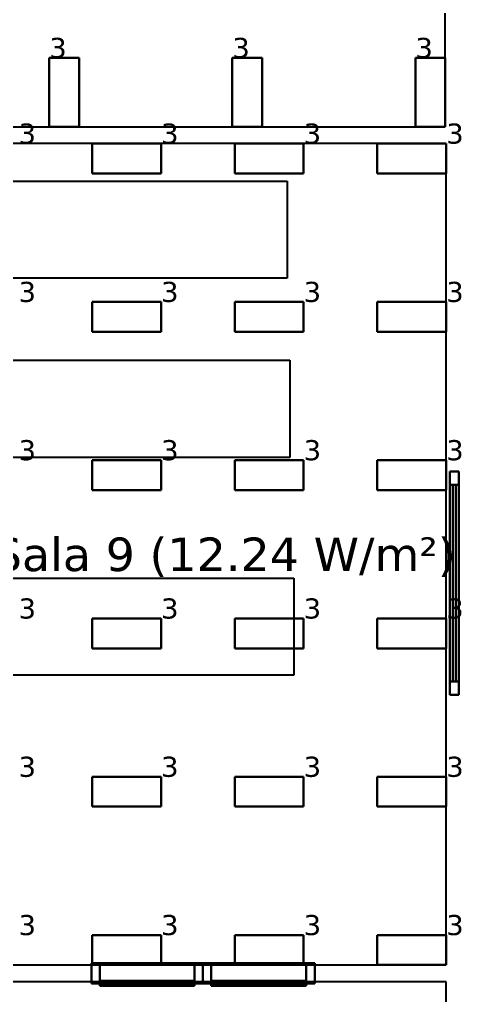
# Model space of a CAD drawing. Header units: inches. Extents: x 28 to 141, y 59 to 110.
# Drawn here: x 104.99 to 108.94, y 76.97 to 85.71 of the extents above; entities that cross this region are included whole.
import ezdxf

# ---------------------------------------------------------------- set-up
doc = ezdxf.new("R2010")
doc.units = ezdxf.units.IN
doc.header["$MEASUREMENT"] = 0
for name, color, linetype, true_color in [('DLX_BLD1_APERT', 7, 'Continuous', 0x969696), ('DLX_BLD1_CALC', 3, 'Continuous', 0x00ff00), ('DLX_BLD1_DESC', 7, 'Continuous', 0x969696), ('DLX_BLD1_LUM', 7, 'Continuous', 0xffd400), ('DLX_BLD1_LUMKEY_IDX', 7, 'Continuous', 0x969696)]:
    doc.layers.add(name, color=color, linetype=linetype, true_color=true_color)
doc.styles.add('TableTextStyle', font='')
doc.styles.get('TableTextStyle').set_extended_font_data('VERDANA.TTF')

msp = doc.modelspace()

# ---------------------------------------------------------------- linework, layer by layer
at = {"layer": 'DLX_BLD1_APERT'}
for points in [[(108.9204, 81.6653, 0), (108.8404, 81.6652, 0)], [(108.9204, 81.6653, 0), (108.8404, 81.6652, 0)], [(108.8404, 81.6652, 0), (108.9204, 81.6653, 0)], [(108.8404, 81.6652, 0), (108.9204, 81.6653, 0)], [(108.8404, 81.6652, 0), (108.8408, 79.6652, 0)], [(108.8404, 81.6652, 0), (108.8404, 81.6652, 0)], [(108.8408, 79.6652, 0), (108.8404, 81.6652, 0)], [(108.8408, 79.6652, 0), (108.8404, 81.6652, 0)], [(108.8404, 81.6652, 0), (108.8404, 81.6652, 0)], [(108.8404, 81.6652, 0), (108.8408, 79.6652, 0)], [(108.9208, 79.6653, 0), (108.9204, 81.6653, 0)], [(108.9204, 81.6653, 0), (108.9204, 81.6653, 0)], [(108.9204, 81.6653, 0), (108.9208, 79.6653, 0)], [(108.9208, 79.6653, 0), (108.9204, 81.6653, 0)], [(108.9204, 81.6653, 0), (108.9204, 81.6653, 0)], [(108.9204, 81.6653, 0), (108.9208, 79.6653, 0)], [(108.8407, 79.7852, 0), (108.8404, 81.5452, 0)], [(108.8404, 81.5452, 0), (108.8404, 81.5452, 0)], [(108.8404, 81.5452, 0), (108.8407, 79.7852, 0)], [(108.8407, 79.7852, 0), (108.8404, 81.5452, 0)], [(108.8404, 81.5452, 0), (108.8679, 81.5452, 0)], [(108.8679, 81.5452, 0), (108.8404, 81.5452, 0)], [(108.8404, 81.5452, 0), (108.8404, 81.5452, 0)], [(108.8404, 81.5452, 0), (108.8679, 81.5452, 0)], [(108.8679, 81.5452, 0), (108.8404, 81.5452, 0)], [(108.8404, 81.5452, 0), (108.8407, 79.7852, 0)], [(108.8679, 81.5452, 0), (108.8682, 79.7852, 0)], [(108.8682, 79.7852, 0), (108.8679, 81.5452, 0)], [(108.8679, 81.5452, 0), (108.8929, 81.5452, 0)], [(108.8679, 81.5452, 0), (108.8679, 81.5452, 0)], [(108.8679, 81.5452, 0), (108.8679, 81.5452, 0)], [(108.8679, 81.5452, 0), (108.8929, 81.5452, 0)], [(108.8929, 81.5452, 0), (108.8679, 81.5452, 0)], [(108.8682, 79.7852, 0), (108.8679, 81.5452, 0)], [(108.8679, 81.5452, 0), (108.8682, 79.7852, 0)], [(108.8929, 81.5452, 0), (108.8679, 81.5452, 0)], [(108.8929, 81.5452, 0), (108.8679, 81.5452, 0)], [(108.8679, 81.5452, 0), (108.8682, 79.7852, 0)], [(108.8682, 79.7852, 0), (108.8679, 81.5452, 0)], [(108.8679, 81.5452, 0), (108.8679, 81.5452, 0)], [(108.8679, 81.5452, 0), (108.8682, 79.7852, 0)], [(108.8682, 79.7852, 0), (108.8679, 81.5452, 0)], [(108.8679, 81.5452, 0), (108.8929, 81.5452, 0)], [(108.8929, 81.5452, 0), (108.8679, 81.5452, 0)], [(108.8679, 81.5452, 0), (108.8679, 81.5452, 0)], [(108.8679, 81.5452, 0), (108.8929, 81.5452, 0)], [(108.8932, 79.7852, 0), (108.8929, 81.5452, 0)], [(108.8929, 81.5452, 0), (108.9204, 81.5452, 0)], [(108.8929, 81.5452, 0), (108.8929, 81.5452, 0)], [(108.8929, 81.5452, 0), (108.9204, 81.5452, 0)], [(108.9204, 81.5452, 0), (108.8929, 81.5452, 0)], [(108.8929, 81.5452, 0), (108.8932, 79.7852, 0)], [(108.9204, 81.5452, 0), (108.8929, 81.5452, 0)], [(108.8929, 81.5452, 0), (108.8932, 79.7852, 0)], [(108.8929, 81.5452, 0), (108.8929, 81.5452, 0)], [(108.8932, 79.7852, 0), (108.8929, 81.5452, 0)], [(108.8932, 79.7852, 0), (108.8929, 81.5452, 0)], [(108.8929, 81.5452, 0), (108.8929, 81.5452, 0)], [(108.8929, 81.5452, 0), (108.8932, 79.7852, 0)], [(108.8932, 79.7852, 0), (108.8929, 81.5452, 0)], [(108.8929, 81.5452, 0), (108.8932, 79.7852, 0)], [(108.8929, 81.5452, 0), (108.8929, 81.5452, 0)], [(108.9207, 79.7853, 0), (108.9204, 81.5452, 0)], [(108.9204, 81.5452, 0), (108.9204, 81.5452, 0)], [(108.9204, 81.5452, 0), (108.9207, 79.7853, 0)], [(108.9204, 81.5452, 0), (108.9207, 79.7853, 0)], [(108.9204, 81.5452, 0), (108.9204, 81.5452, 0)], [(108.9207, 79.7853, 0), (108.9204, 81.5452, 0)], [(108.8407, 79.7852, 0), (108.8407, 79.7852, 0)], [(108.8682, 79.7852, 0), (108.8407, 79.7852, 0)], [(108.8407, 79.7852, 0), (108.8682, 79.7852, 0)], [(108.8682, 79.7852, 0), (108.8407, 79.7852, 0)], [(108.8407, 79.7852, 0), (108.8407, 79.7852, 0)], [(108.8407, 79.7852, 0), (108.8682, 79.7852, 0)], [(108.8932, 79.7852, 0), (108.8682, 79.7852, 0)], [(108.8682, 79.7852, 0), (108.8932, 79.7852, 0)], [(108.8682, 79.7852, 0), (108.8682, 79.7852, 0)], [(108.8682, 79.7852, 0), (108.8682, 79.7852, 0)], [(108.8682, 79.7852, 0), (108.8932, 79.7852, 0)], [(108.8932, 79.7852, 0), (108.8682, 79.7852, 0)], [(108.8682, 79.7852, 0), (108.8932, 79.7852, 0)], [(108.8682, 79.7852, 0), (108.8682, 79.7852, 0)], [(108.8932, 79.7852, 0), (108.8682, 79.7852, 0)], [(108.8932, 79.7852, 0), (108.8682, 79.7852, 0)], [(108.8682, 79.7852, 0), (108.8682, 79.7852, 0)], [(108.8682, 79.7852, 0), (108.8932, 79.7852, 0)], [(108.9207, 79.7853, 0), (108.8932, 79.7852, 0)], [(108.8932, 79.7852, 0), (108.9207, 79.7853, 0)], [(108.9207, 79.7853, 0), (108.8932, 79.7852, 0)], [(108.8932, 79.7852, 0), (108.9207, 79.7853, 0)], [(108.8932, 79.7852, 0), (108.8932, 79.7852, 0)], [(108.8932, 79.7852, 0), (108.8932, 79.7852, 0)], [(108.8932, 79.7852, 0), (108.8932, 79.7852, 0)], [(108.8932, 79.7852, 0), (108.8932, 79.7852, 0)], [(108.9207, 79.7853, 0), (108.9207, 79.7853, 0)], [(108.9207, 79.7853, 0), (108.9207, 79.7853, 0)], [(108.8408, 79.6652, 0), (108.9208, 79.6653, 0)], [(108.9208, 79.6653, 0), (108.8408, 79.6652, 0)], [(108.9208, 79.6653, 0), (108.8408, 79.6652, 0)], [(108.8408, 79.6652, 0), (108.9208, 79.6653, 0)], [(108.8408, 79.6652, 0), (108.8408, 79.6652, 0)], [(108.8408, 79.6652, 0), (108.8408, 79.6652, 0)], [(108.9208, 79.6653, 0), (108.9208, 79.6653, 0)], [(108.9208, 79.6653, 0), (108.9208, 79.6653, 0)], [(106.6298, 77.2633, 0), (105.6304, 77.2633, 0)], [(105.6304, 77.2633, 0), (105.6304, 77.0833, 0)], [(105.6304, 77.0833, 0), (105.6304, 77.2633, 0)], [(105.6304, 77.2633, 0), (105.6304, 77.2633, 0)], [(105.6304, 77.2633, 0), (105.6304, 77.0833, 0)], [(105.6304, 77.0833, 0), (105.6304, 77.2633, 0)], [(105.6304, 77.2633, 0), (105.7054, 77.2633, 0)], [(105.7054, 77.2633, 0), (105.6304, 77.2633, 0)], [(105.6304, 77.2633, 0), (105.6304, 77.2633, 0)], [(105.6304, 77.2633, 0), (106.6298, 77.2633, 0)], [(105.7054, 77.2633, 0), (105.7054, 77.1058, 0)], [(105.7054, 77.2633, 0), (105.7054, 77.2633, 0)], [(106.5548, 77.2633, 0), (105.7054, 77.2633, 0)], [(105.7054, 77.1058, 0), (105.7054, 77.2633, 0)], [(105.7054, 77.2633, 0), (106.5548, 77.2633, 0)], [(105.7054, 77.1058, 0), (105.7054, 77.2633, 0)], [(105.7054, 77.2633, 0), (105.7054, 77.2633, 0)], [(105.7054, 77.2633, 0), (105.7054, 77.1058, 0)], [(106.5548, 77.1058, 0), (106.5548, 77.2633, 0)], [(106.5548, 77.2633, 0), (106.6298, 77.2633, 0)], [(106.6298, 77.2633, 0), (106.5548, 77.2633, 0)], [(106.5548, 77.2633, 0), (106.5548, 77.2633, 0)], [(106.5548, 77.2633, 0), (106.5548, 77.1058, 0)], [(106.5548, 77.1058, 0), (106.5548, 77.2633, 0)], [(106.5548, 77.2633, 0), (106.5548, 77.2633, 0)], [(106.5548, 77.2633, 0), (106.5548, 77.1058, 0)], [(106.6298, 77.0833, 0), (106.6298, 77.2633, 0)], [(106.6298, 77.0833, 0), (106.6298, 77.2633, 0)], [(106.6298, 77.2633, 0), (106.6298, 77.2633, 0)], [(106.6298, 77.2633, 0), (106.6298, 77.0833, 0)], [(106.6298, 77.2633, 0), (106.6298, 77.0833, 0)], [(106.6298, 77.2633, 0), (106.6298, 77.2633, 0)], [(107.6304, 77.2633, 0), (106.6298, 77.2633, 0)], [(106.6298, 77.2633, 0), (106.6298, 77.0833, 0)], [(106.6298, 77.0833, 0), (106.6298, 77.2633, 0)], [(106.6298, 77.2633, 0), (106.6298, 77.2633, 0)], [(106.6298, 77.2633, 0), (106.6298, 77.0833, 0)], [(106.6298, 77.0833, 0), (106.6298, 77.2633, 0)], [(106.6298, 77.2633, 0), (106.7048, 77.2633, 0)], [(106.7048, 77.2633, 0), (106.6298, 77.2633, 0)], [(106.6298, 77.2633, 0), (106.6298, 77.2633, 0)], [(106.6298, 77.2633, 0), (107.6304, 77.2633, 0)], [(106.7048, 77.2633, 0), (106.7048, 77.1058, 0)], [(106.7048, 77.2633, 0), (106.7048, 77.2633, 0)], [(107.5554, 77.2633, 0), (106.7048, 77.2633, 0)], [(106.7048, 77.1058, 0), (106.7048, 77.2633, 0)], [(106.7048, 77.2633, 0), (107.5554, 77.2633, 0)], [(106.7048, 77.1058, 0), (106.7048, 77.2633, 0)], [(106.7048, 77.2633, 0), (106.7048, 77.2633, 0)], [(106.7048, 77.2633, 0), (106.7048, 77.1058, 0)], [(107.5554, 77.1058, 0), (107.5554, 77.2633, 0)], [(107.5554, 77.2633, 0), (107.6304, 77.2633, 0)], [(107.6304, 77.2633, 0), (107.5554, 77.2633, 0)], [(107.5554, 77.2633, 0), (107.5554, 77.2633, 0)], [(107.5554, 77.2633, 0), (107.5554, 77.1058, 0)], [(107.5554, 77.1058, 0), (107.5554, 77.2633, 0)], [(107.5554, 77.2633, 0), (107.5554, 77.2633, 0)], [(107.5554, 77.2633, 0), (107.5554, 77.1058, 0)], [(107.6304, 77.0833, 0), (107.6304, 77.2633, 0)], [(107.6304, 77.0833, 0), (107.6304, 77.2633, 0)], [(107.6304, 77.2633, 0), (107.6304, 77.2633, 0)], [(107.6304, 77.2633, 0), (107.6304, 77.0833, 0)], [(107.6304, 77.2633, 0), (107.6304, 77.0833, 0)], [(107.6304, 77.2633, 0), (107.6304, 77.2633, 0)], [(105.6304, 77.0833, 0), (106.6298, 77.0833, 0)], [(105.6304, 77.0833, 0), (105.6304, 77.0833, 0)], [(105.7054, 77.0833, 0), (105.6304, 77.0833, 0)], [(106.6298, 77.0833, 0), (105.6304, 77.0833, 0)], [(105.6304, 77.0833, 0), (105.6304, 77.0833, 0)], [(105.6304, 77.0833, 0), (105.7054, 77.0833, 0)], [(105.7054, 77.1058, 0), (105.7054, 77.0833, 0)], [(106.5548, 77.1058, 0), (105.7054, 77.1058, 0)], [(105.7054, 77.1058, 0), (105.7054, 77.1058, 0)], [(105.7054, 77.1058, 0), (106.5548, 77.1058, 0)], [(105.7054, 77.0833, 0), (105.7054, 77.1058, 0)], [(105.7054, 77.1058, 0), (105.7054, 77.1058, 0)], [(105.7054, 77.1058, 0), (105.7054, 77.0833, 0)], [(105.7054, 77.0833, 0), (105.7054, 77.1058, 0)], [(105.7054, 77.1058, 0), (106.5548, 77.1058, 0)], [(106.5548, 77.1058, 0), (105.7054, 77.1058, 0)], [(105.7054, 77.1058, 0), (105.7054, 77.1058, 0)], [(105.7054, 77.0833, 0), (105.7054, 77.1058, 0)], [(105.7054, 77.1058, 0), (106.5548, 77.1058, 0)], [(105.7054, 77.0833, 0), (105.7054, 77.1058, 0)], [(105.7054, 77.1058, 0), (105.7054, 77.1058, 0)], [(105.7054, 77.1058, 0), (105.7054, 77.0833, 0)], [(106.5548, 77.1058, 0), (105.7054, 77.1058, 0)], [(105.7054, 77.1058, 0), (105.7054, 77.0833, 0)], [(105.7054, 77.0833, 0), (105.7054, 77.0833, 0)], [(105.7054, 77.0833, 0), (106.5548, 77.0833, 0)], [(106.5548, 77.0833, 0), (105.7054, 77.0833, 0)], [(105.7054, 77.0833, 0), (105.7054, 77.0833, 0)], [(105.7054, 77.0608, 0), (105.7054, 77.0833, 0)], [(105.7054, 77.0833, 0), (105.7054, 77.0833, 0)], [(105.7054, 77.0833, 0), (105.7054, 77.0608, 0)], [(105.7054, 77.0608, 0), (105.7054, 77.0833, 0)], [(106.5548, 77.0833, 0), (105.7054, 77.0833, 0)], [(105.7054, 77.0833, 0), (105.7054, 77.0608, 0)], [(105.7054, 77.0833, 0), (105.7054, 77.0833, 0)], [(105.7054, 77.0833, 0), (106.5548, 77.0833, 0)], [(106.5548, 77.0608, 0), (105.7054, 77.0608, 0)], [(105.7054, 77.0608, 0), (106.5548, 77.0608, 0)], [(106.5548, 77.0608, 0), (105.7054, 77.0608, 0)], [(105.7054, 77.0608, 0), (105.7054, 77.0608, 0)], [(105.7054, 77.0608, 0), (105.7054, 77.0608, 0)], [(105.7054, 77.0608, 0), (106.5548, 77.0608, 0)], [(106.5548, 77.0833, 0), (106.5548, 77.1058, 0)], [(106.5548, 77.1058, 0), (106.5548, 77.1058, 0)], [(106.5548, 77.1058, 0), (106.5548, 77.0833, 0)], [(106.5548, 77.1058, 0), (106.5548, 77.1058, 0)], [(106.5548, 77.1058, 0), (106.5548, 77.0833, 0)], [(106.5548, 77.0833, 0), (106.5548, 77.1058, 0)], [(106.5548, 77.1058, 0), (106.5548, 77.1058, 0)], [(106.5548, 77.1058, 0), (106.5548, 77.0833, 0)], [(106.5548, 77.0833, 0), (106.5548, 77.1058, 0)], [(106.5548, 77.0833, 0), (106.5548, 77.1058, 0)], [(106.5548, 77.1058, 0), (106.5548, 77.1058, 0)], [(106.5548, 77.1058, 0), (106.5548, 77.0833, 0)], [(106.6298, 77.0833, 0), (106.5548, 77.0833, 0)], [(106.5548, 77.0833, 0), (106.5548, 77.0833, 0)], [(106.5548, 77.0833, 0), (106.6298, 77.0833, 0)], [(106.5548, 77.0833, 0), (106.5548, 77.0833, 0)], [(106.5548, 77.0833, 0), (106.5548, 77.0608, 0)], [(106.5548, 77.0833, 0), (106.5548, 77.0833, 0)], [(106.5548, 77.0833, 0), (106.5548, 77.0608, 0)], [(106.5548, 77.0608, 0), (106.5548, 77.0833, 0)], [(106.5548, 77.0608, 0), (106.5548, 77.0833, 0)], [(106.5548, 77.0833, 0), (106.5548, 77.0833, 0)], [(106.5548, 77.0608, 0), (106.5548, 77.0608, 0)], [(106.5548, 77.0608, 0), (106.5548, 77.0608, 0)], [(106.6298, 77.0833, 0), (106.6298, 77.0833, 0)], [(106.6298, 77.0833, 0), (106.6298, 77.0833, 0)], [(106.6298, 77.0833, 0), (107.6304, 77.0833, 0)], [(106.6298, 77.0833, 0), (106.6298, 77.0833, 0)], [(106.7048, 77.0833, 0), (106.6298, 77.0833, 0)], [(107.6304, 77.0833, 0), (106.6298, 77.0833, 0)], [(106.6298, 77.0833, 0), (106.6298, 77.0833, 0)], [(106.6298, 77.0833, 0), (106.7048, 77.0833, 0)], [(106.7048, 77.1058, 0), (106.7048, 77.0833, 0)], [(107.5554, 77.1058, 0), (106.7048, 77.1058, 0)], [(106.7048, 77.1058, 0), (106.7048, 77.1058, 0)], [(106.7048, 77.1058, 0), (107.5554, 77.1058, 0)], [(106.7048, 77.0833, 0), (106.7048, 77.1058, 0)], [(106.7048, 77.1058, 0), (106.7048, 77.1058, 0)], [(106.7048, 77.1058, 0), (106.7048, 77.0833, 0)], [(106.7048, 77.0833, 0), (106.7048, 77.1058, 0)], [(106.7048, 77.0833, 0), (106.7048, 77.1058, 0)], [(106.7048, 77.1058, 0), (107.5554, 77.1058, 0)], [(106.7048, 77.1058, 0), (107.5554, 77.1058, 0)], [(107.5554, 77.1058, 0), (106.7048, 77.1058, 0)], [(106.7048, 77.1058, 0), (106.7048, 77.1058, 0)], [(106.7048, 77.0833, 0), (106.7048, 77.1058, 0)], [(106.7048, 77.1058, 0), (106.7048, 77.1058, 0)], [(106.7048, 77.1058, 0), (106.7048, 77.0833, 0)], [(107.5554, 77.1058, 0), (106.7048, 77.1058, 0)], [(106.7048, 77.1058, 0), (106.7048, 77.0833, 0)], [(106.7048, 77.0833, 0), (106.7048, 77.0833, 0)], [(106.7048, 77.0833, 0), (107.5554, 77.0833, 0)], [(107.5554, 77.0833, 0), (106.7048, 77.0833, 0)], [(106.7048, 77.0833, 0), (106.7048, 77.0833, 0)], [(107.5554, 77.0833, 0), (106.7048, 77.0833, 0)], [(106.7048, 77.0833, 0), (106.7048, 77.0608, 0)], [(106.7048, 77.0833, 0), (106.7048, 77.0833, 0)], [(106.7048, 77.0833, 0), (106.7048, 77.0608, 0)], [(106.7048, 77.0608, 0), (106.7048, 77.0833, 0)], [(106.7048, 77.0608, 0), (106.7048, 77.0833, 0)], [(106.7048, 77.0833, 0), (106.7048, 77.0833, 0)], [(106.7048, 77.0833, 0), (107.5554, 77.0833, 0)], [(106.7048, 77.0608, 0), (107.5554, 77.0608, 0)], [(106.7048, 77.0608, 0), (106.7048, 77.0608, 0)], [(106.7048, 77.0608, 0), (107.5554, 77.0608, 0)], [(107.5554, 77.0608, 0), (106.7048, 77.0608, 0)], [(106.7048, 77.0608, 0), (106.7048, 77.0608, 0)], [(107.5554, 77.0608, 0), (106.7048, 77.0608, 0)], [(107.5554, 77.0833, 0), (107.5554, 77.1058, 0)], [(107.5554, 77.1058, 0), (107.5554, 77.1058, 0)], [(107.5554, 77.1058, 0), (107.5554, 77.0833, 0)], [(107.5554, 77.1058, 0), (107.5554, 77.1058, 0)], [(107.5554, 77.1058, 0), (107.5554, 77.0833, 0)], [(107.5554, 77.0833, 0), (107.5554, 77.1058, 0)], [(107.5554, 77.1058, 0), (107.5554, 77.0833, 0)], [(107.5554, 77.1058, 0), (107.5554, 77.1058, 0)], [(107.5554, 77.0833, 0), (107.5554, 77.1058, 0)], [(107.5554, 77.0833, 0), (107.5554, 77.1058, 0)], [(107.5554, 77.1058, 0), (107.5554, 77.1058, 0)], [(107.5554, 77.1058, 0), (107.5554, 77.0833, 0)], [(107.6304, 77.0833, 0), (107.5554, 77.0833, 0)], [(107.5554, 77.0833, 0), (107.5554, 77.0833, 0)], [(107.5554, 77.0833, 0), (107.6304, 77.0833, 0)], [(107.5554, 77.0833, 0), (107.5554, 77.0833, 0)], [(107.5554, 77.0608, 0), (107.5554, 77.0833, 0)], [(107.5554, 77.0833, 0), (107.5554, 77.0833, 0)], [(107.5554, 77.0833, 0), (107.5554, 77.0608, 0)], [(107.5554, 77.0608, 0), (107.5554, 77.0833, 0)], [(107.5554, 77.0833, 0), (107.5554, 77.0608, 0)], [(107.5554, 77.0833, 0), (107.5554, 77.0833, 0)], [(107.5554, 77.0608, 0), (107.5554, 77.0608, 0)], [(107.5554, 77.0608, 0), (107.5554, 77.0608, 0)], [(107.6304, 77.0833, 0), (107.6304, 77.0833, 0)], [(107.6304, 77.0833, 0), (107.6304, 77.0833, 0)]]:
    msp.add_polyline3d(points, dxfattribs=at)
at = {"layer": 'DLX_BLD1_CALC'}
for points in [[(108.7988, 84.7489, 0), (108.7988, 86.4899, 0)], [(100.3348, 84.7489, 0), (108.7988, 84.7489, 0)], [(108.8076, 84.5989, 0), (101.8076, 84.5989, 0)], [(108.8076, 77.2483, 0), (108.8076, 84.5989, 0)], [(103.4543, 84.2637, 0), (107.3828, 84.2637, 0)], [(107.3828, 84.2637, 0), (107.3828, 83.3941, 0)], [(107.3828, 83.3941, 0), (103.4543, 83.3941, 0)], [(103.4792, 82.6611, 0), (107.4076, 82.6611, 0)], [(107.4076, 82.6611, 0), (107.4076, 81.7914, 0)], [(107.4076, 81.7914, 0), (103.4792, 81.7914, 0)], [(103.5164, 80.7106, 0), (107.4449, 80.7106, 0)], [(107.4449, 80.7106, 0), (107.4449, 79.8409, 0)], [(107.4449, 79.8409, 0), (103.5164, 79.8409, 0)], [(101.8076, 77.2483, 0), (105.6304, 77.2483, 0)], [(105.7054, 77.2633, 0), (105.6304, 77.2633, 0)], [(105.6304, 77.2633, 0), (105.6304, 77.2483, 0)], [(105.6304, 77.2483, 0), (105.6304, 77.2633, 0)], [(105.6304, 77.2633, 0), (105.7054, 77.2633, 0)], [(105.6304, 77.2483, 0), (105.7054, 77.2483, 0)], [(105.7054, 77.2483, 0), (105.7054, 77.2633, 0)], [(105.7054, 77.2633, 0), (105.7054, 77.2483, 0)], [(105.7054, 77.2483, 0), (106.5548, 77.2483, 0)], [(106.5548, 77.2633, 0), (106.5548, 77.2483, 0)], [(106.6298, 77.2633, 0), (106.5548, 77.2633, 0)], [(106.5548, 77.2483, 0), (106.5548, 77.2633, 0)], [(106.5548, 77.2633, 0), (106.6298, 77.2633, 0)], [(106.5548, 77.2483, 0), (106.6298, 77.2483, 0)], [(106.7048, 77.2633, 0), (106.6298, 77.2633, 0)], [(106.6298, 77.2633, 0), (106.6298, 77.2483, 0)], [(106.6298, 77.2483, 0), (106.6298, 77.2633, 0)], [(106.6298, 77.2633, 0), (106.7048, 77.2633, 0)], [(106.6298, 77.2483, 0), (106.7048, 77.2483, 0)], [(106.7048, 77.2483, 0), (106.7048, 77.2633, 0)], [(106.7048, 77.2633, 0), (106.7048, 77.2483, 0)], [(106.7048, 77.2483, 0), (107.5554, 77.2483, 0)], [(107.5554, 77.2633, 0), (107.5554, 77.2483, 0)], [(107.6304, 77.2633, 0), (107.5554, 77.2633, 0)], [(107.5554, 77.2483, 0), (107.5554, 77.2633, 0)], [(107.5554, 77.2633, 0), (107.6304, 77.2633, 0)], [(107.5554, 77.2483, 0), (107.6304, 77.2483, 0)], [(107.6304, 77.2483, 0), (107.6304, 77.2633, 0)], [(107.6304, 77.2633, 0), (107.6304, 77.2483, 0)], [(107.6304, 77.2483, 0), (108.8076, 77.2483, 0)], [(105.6304, 77.0983, 0), (100.6462, 77.0983, 0)], [(106.6298, 77.0983, 0), (105.6304, 77.0983, 0)], [(105.6304, 77.0983, 0), (105.6304, 77.0833, 0)], [(105.6304, 77.0833, 0), (105.6304, 77.0983, 0)], [(105.6304, 77.0833, 0), (105.7054, 77.0833, 0)], [(105.7054, 77.0833, 0), (105.6304, 77.0833, 0)], [(105.7054, 77.0833, 0), (105.7054, 77.0608, 0)], [(105.7054, 77.0608, 0), (105.7054, 77.0833, 0)], [(105.7054, 77.0608, 0), (106.5548, 77.0608, 0)], [(106.5548, 77.0608, 0), (105.7054, 77.0608, 0)], [(106.5548, 77.0608, 0), (106.5548, 77.0833, 0)], [(106.5548, 77.0833, 0), (106.6298, 77.0833, 0)], [(106.6298, 77.0833, 0), (106.5548, 77.0833, 0)], [(106.5548, 77.0833, 0), (106.5548, 77.0608, 0)], [(106.6298, 77.0833, 0), (106.6298, 77.0983, 0)], [(107.6304, 77.0983, 0), (106.6298, 77.0983, 0)], [(106.6298, 77.0983, 0), (106.6298, 77.0833, 0)], [(106.6298, 77.0833, 0), (106.7048, 77.0833, 0)], [(106.7048, 77.0833, 0), (106.6298, 77.0833, 0)], [(106.7048, 77.0833, 0), (106.7048, 77.0608, 0)], [(106.7048, 77.0608, 0), (106.7048, 77.0833, 0)], [(106.7048, 77.0608, 0), (107.5554, 77.0608, 0)], [(107.5554, 77.0608, 0), (106.7048, 77.0608, 0)], [(107.5554, 77.0608, 0), (107.5554, 77.0833, 0)], [(107.5554, 77.0833, 0), (107.6304, 77.0833, 0)], [(107.6304, 77.0833, 0), (107.5554, 77.0833, 0)], [(107.5554, 77.0833, 0), (107.5554, 77.0608, 0)], [(107.6304, 77.0833, 0), (107.6304, 77.0983, 0)], [(108.8076, 77.0983, 0), (107.6304, 77.0983, 0)], [(107.6304, 77.0983, 0), (107.6304, 77.0833, 0)], [(108.8076, 74.5873, 0), (108.8076, 77.0983, 0)]]:
    msp.add_polyline3d(points, dxfattribs=at)
at = {"layer": 'DLX_BLD1_LUM'}
for points in [[(105.253, 84.7489, 0), (105.253, 85.3659, 0)], [(105.253, 85.3659, 0), (105.253, 85.3659, 0)], [(105.253, 85.3659, 0), (105.253, 84.7489, 0)], [(105.253, 85.3659, 0), (105.52, 85.3659, 0)], [(105.52, 85.3659, 0), (105.253, 85.3659, 0)], [(105.253, 85.3659, 0), (105.253, 85.3659, 0)], [(105.52, 85.3659, 0), (105.253, 85.3659, 0)], [(105.253, 85.3659, 0), (105.253, 84.7489, 0)], [(105.253, 84.7489, 0), (105.253, 85.3659, 0)], [(105.253, 85.3659, 0), (105.52, 85.3659, 0)], [(105.52, 85.3659, 0), (105.52, 85.3659, 0)], [(105.52, 85.3659, 0), (105.52, 84.7489, 0)], [(105.52, 84.7489, 0), (105.52, 85.3659, 0)], [(105.52, 85.3659, 0), (105.52, 85.3659, 0)], [(105.52, 84.7489, 0), (105.52, 85.3659, 0)], [(105.52, 85.3659, 0), (105.52, 84.7489, 0)], [(106.8924, 84.7489, 0), (106.8924, 85.3659, 0)], [(106.8924, 85.3659, 0), (106.8924, 85.3659, 0)], [(106.8924, 85.3659, 0), (106.8924, 84.7489, 0)], [(106.8924, 85.3659, 0), (107.1594, 85.3659, 0)], [(107.1594, 85.3659, 0), (106.8924, 85.3659, 0)], [(106.8924, 85.3659, 0), (106.8924, 85.3659, 0)], [(107.1594, 85.3659, 0), (106.8924, 85.3659, 0)], [(106.8924, 85.3659, 0), (106.8924, 84.7489, 0)], [(106.8924, 84.7489, 0), (106.8924, 85.3659, 0)], [(106.8924, 85.3659, 0), (107.1594, 85.3659, 0)], [(107.1594, 85.3659, 0), (107.1594, 85.3659, 0)], [(107.1594, 85.3659, 0), (107.1594, 84.7489, 0)], [(107.1594, 84.7489, 0), (107.1594, 85.3659, 0)], [(107.1594, 85.3659, 0), (107.1594, 85.3659, 0)], [(107.1594, 84.7489, 0), (107.1594, 85.3659, 0)], [(107.1594, 85.3659, 0), (107.1594, 84.7489, 0)], [(108.5318, 84.7489, 0), (108.5318, 85.3659, 0)], [(108.5318, 85.3659, 0), (108.5318, 85.3659, 0)], [(108.5318, 85.3659, 0), (108.5318, 84.7489, 0)], [(108.5318, 85.3659, 0), (108.7988, 85.3659, 0)], [(108.7988, 85.3659, 0), (108.5318, 85.3659, 0)], [(108.5318, 85.3659, 0), (108.5318, 85.3659, 0)], [(108.7988, 85.3659, 0), (108.5318, 85.3659, 0)], [(108.5318, 85.3659, 0), (108.5318, 84.7489, 0)], [(108.5318, 84.7489, 0), (108.5318, 85.3659, 0)], [(108.5318, 85.3659, 0), (108.7988, 85.3659, 0)], [(108.7988, 85.3659, 0), (108.7988, 85.3659, 0)], [(108.7988, 85.3659, 0), (108.7988, 84.7489, 0)], [(108.7988, 84.7489, 0), (108.7988, 85.3659, 0)], [(108.7988, 85.3659, 0), (108.7988, 85.3659, 0)], [(108.7988, 84.7489, 0), (108.7988, 85.3659, 0)], [(108.7988, 85.3659, 0), (108.7988, 84.7489, 0)], [(105.52, 84.7489, 0), (105.253, 84.7489, 0)], [(105.253, 84.7489, 0), (105.253, 84.7489, 0)], [(105.253, 84.7489, 0), (105.52, 84.7489, 0)], [(105.253, 84.7489, 0), (105.253, 84.7489, 0)], [(105.253, 84.7489, 0), (105.52, 84.7489, 0)], [(105.52, 84.7489, 0), (105.253, 84.7489, 0)], [(105.52, 84.7489, 0), (105.52, 84.7489, 0)], [(105.52, 84.7489, 0), (105.52, 84.7489, 0)], [(107.1594, 84.7489, 0), (106.8924, 84.7489, 0)], [(106.8924, 84.7489, 0), (106.8924, 84.7489, 0)], [(106.8924, 84.7489, 0), (107.1594, 84.7489, 0)], [(106.8924, 84.7489, 0), (106.8924, 84.7489, 0)], [(106.8924, 84.7489, 0), (107.1594, 84.7489, 0)], [(107.1594, 84.7489, 0), (106.8924, 84.7489, 0)], [(107.1594, 84.7489, 0), (107.1594, 84.7489, 0)], [(107.1594, 84.7489, 0), (107.1594, 84.7489, 0)], [(108.7988, 84.7489, 0), (108.5318, 84.7489, 0)], [(108.5318, 84.7489, 0), (108.5318, 84.7489, 0)], [(108.5318, 84.7489, 0), (108.7988, 84.7489, 0)], [(108.5318, 84.7489, 0), (108.5318, 84.7489, 0)], [(108.5318, 84.7489, 0), (108.7988, 84.7489, 0)], [(108.7988, 84.7489, 0), (108.5318, 84.7489, 0)], [(108.7988, 84.7489, 0), (108.7988, 84.7489, 0)], [(108.7988, 84.7489, 0), (108.7988, 84.7489, 0)], [(105.6374, 84.3319, 0), (105.6374, 84.5989, 0)], [(105.6374, 84.5989, 0), (105.6374, 84.5989, 0)], [(105.6374, 84.5989, 0), (105.6374, 84.3319, 0)], [(105.6374, 84.5989, 0), (106.2544, 84.5989, 0)], [(106.2544, 84.5989, 0), (105.6374, 84.5989, 0)], [(105.6374, 84.5989, 0), (105.6374, 84.5989, 0)], [(106.2544, 84.5989, 0), (105.6374, 84.5989, 0)], [(105.6374, 84.5989, 0), (105.6374, 84.3319, 0)], [(105.6374, 84.3319, 0), (105.6374, 84.5989, 0)], [(105.6374, 84.5989, 0), (106.2544, 84.5989, 0)], [(106.2544, 84.5989, 0), (106.2544, 84.5989, 0)], [(106.2544, 84.5989, 0), (106.2544, 84.3319, 0)], [(106.2544, 84.3319, 0), (106.2544, 84.5989, 0)], [(106.2544, 84.5989, 0), (106.2544, 84.5989, 0)], [(106.2544, 84.3319, 0), (106.2544, 84.5989, 0)], [(106.2544, 84.5989, 0), (106.2544, 84.3319, 0)], [(106.914, 84.3319, 0), (106.914, 84.5989, 0)], [(106.914, 84.5989, 0), (106.914, 84.5989, 0)], [(106.914, 84.5989, 0), (106.914, 84.3319, 0)], [(106.914, 84.5989, 0), (107.531, 84.5989, 0)], [(107.531, 84.5989, 0), (106.914, 84.5989, 0)], [(106.914, 84.5989, 0), (106.914, 84.5989, 0)], [(107.531, 84.5989, 0), (106.914, 84.5989, 0)], [(106.914, 84.5989, 0), (106.914, 84.3319, 0)], [(106.914, 84.3319, 0), (106.914, 84.5989, 0)], [(106.914, 84.5989, 0), (107.531, 84.5989, 0)], [(107.531, 84.5989, 0), (107.531, 84.5989, 0)], [(107.531, 84.5989, 0), (107.531, 84.3319, 0)], [(107.531, 84.3319, 0), (107.531, 84.5989, 0)], [(107.531, 84.5989, 0), (107.531, 84.5989, 0)], [(107.531, 84.3319, 0), (107.531, 84.5989, 0)], [(107.531, 84.5989, 0), (107.531, 84.3319, 0)], [(108.1906, 84.3319, 0), (108.1906, 84.5989, 0)], [(108.1906, 84.5989, 0), (108.1906, 84.5989, 0)], [(108.1906, 84.5989, 0), (108.1906, 84.3319, 0)], [(108.1906, 84.5989, 0), (108.8076, 84.5989, 0)], [(108.8076, 84.5989, 0), (108.1906, 84.5989, 0)], [(108.1906, 84.5989, 0), (108.1906, 84.5989, 0)], [(108.8076, 84.5989, 0), (108.1906, 84.5989, 0)], [(108.1906, 84.5989, 0), (108.1906, 84.3319, 0)], [(108.1906, 84.3319, 0), (108.1906, 84.5989, 0)], [(108.1906, 84.5989, 0), (108.8076, 84.5989, 0)], [(108.8076, 84.5989, 0), (108.8076, 84.5989, 0)], [(108.8076, 84.5989, 0), (108.8076, 84.3319, 0)], [(108.8076, 84.3319, 0), (108.8076, 84.5989, 0)], [(108.8076, 84.5989, 0), (108.8076, 84.5989, 0)], [(108.8076, 84.3319, 0), (108.8076, 84.5989, 0)], [(108.8076, 84.5989, 0), (108.8076, 84.3319, 0)], [(105.6374, 84.3319, 0), (105.6374, 84.3319, 0)], [(106.2544, 84.3319, 0), (105.6374, 84.3319, 0)], [(105.6374, 84.3319, 0), (105.6374, 84.3319, 0)], [(105.6374, 84.3319, 0), (106.2544, 84.3319, 0)], [(105.6374, 84.3319, 0), (106.2544, 84.3319, 0)], [(106.2544, 84.3319, 0), (105.6374, 84.3319, 0)], [(106.2544, 84.3319, 0), (106.2544, 84.3319, 0)], [(106.2544, 84.3319, 0), (106.2544, 84.3319, 0)], [(106.914, 84.3319, 0), (106.914, 84.3319, 0)], [(107.531, 84.3319, 0), (106.914, 84.3319, 0)], [(106.914, 84.3319, 0), (106.914, 84.3319, 0)], [(106.914, 84.3319, 0), (107.531, 84.3319, 0)], [(106.914, 84.3319, 0), (107.531, 84.3319, 0)], [(107.531, 84.3319, 0), (106.914, 84.3319, 0)], [(107.531, 84.3319, 0), (107.531, 84.3319, 0)], [(107.531, 84.3319, 0), (107.531, 84.3319, 0)], [(108.1906, 84.3319, 0), (108.1906, 84.3319, 0)], [(108.8076, 84.3319, 0), (108.1906, 84.3319, 0)], [(108.1906, 84.3319, 0), (108.1906, 84.3319, 0)], [(108.1906, 84.3319, 0), (108.8076, 84.3319, 0)], [(108.1906, 84.3319, 0), (108.8076, 84.3319, 0)], [(108.8076, 84.3319, 0), (108.1906, 84.3319, 0)], [(108.8076, 84.3319, 0), (108.8076, 84.3319, 0)], [(108.8076, 84.3319, 0), (108.8076, 84.3319, 0)], [(105.6374, 82.9151, 0), (105.6374, 83.1821, 0)], [(105.6374, 83.1821, 0), (105.6374, 83.1821, 0)], [(105.6374, 83.1821, 0), (105.6374, 82.9151, 0)], [(105.6374, 83.1821, 0), (106.2544, 83.1821, 0)], [(106.2544, 83.1821, 0), (105.6374, 83.1821, 0)], [(105.6374, 83.1821, 0), (105.6374, 83.1821, 0)], [(106.2544, 83.1821, 0), (105.6374, 83.1821, 0)], [(105.6374, 83.1821, 0), (105.6374, 82.9151, 0)], [(105.6374, 82.9151, 0), (105.6374, 83.1821, 0)], [(105.6374, 83.1821, 0), (106.2544, 83.1821, 0)], [(106.2544, 83.1821, 0), (106.2544, 83.1821, 0)], [(106.2544, 83.1821, 0), (106.2544, 82.9151, 0)], [(106.2544, 82.9151, 0), (106.2544, 83.1821, 0)], [(106.2544, 83.1821, 0), (106.2544, 83.1821, 0)], [(106.2544, 82.9151, 0), (106.2544, 83.1821, 0)], [(106.2544, 83.1821, 0), (106.2544, 82.9151, 0)], [(106.914, 82.9151, 0), (106.914, 83.1821, 0)], [(106.914, 83.1821, 0), (106.914, 83.1821, 0)], [(106.914, 83.1821, 0), (106.914, 82.9151, 0)], [(106.914, 83.1821, 0), (107.531, 83.1821, 0)], [(107.531, 83.1821, 0), (106.914, 83.1821, 0)], [(106.914, 83.1821, 0), (106.914, 83.1821, 0)], [(107.531, 83.1821, 0), (106.914, 83.1821, 0)], [(106.914, 83.1821, 0), (106.914, 82.9151, 0)], [(106.914, 82.9151, 0), (106.914, 83.1821, 0)], [(106.914, 83.1821, 0), (107.531, 83.1821, 0)], [(107.531, 83.1821, 0), (107.531, 83.1821, 0)], [(107.531, 83.1821, 0), (107.531, 82.9151, 0)], [(107.531, 82.9151, 0), (107.531, 83.1821, 0)], [(107.531, 83.1821, 0), (107.531, 83.1821, 0)], [(107.531, 82.9151, 0), (107.531, 83.1821, 0)], [(107.531, 83.1821, 0), (107.531, 82.9151, 0)], [(108.1906, 82.9151, 0), (108.1906, 83.1821, 0)], [(108.1906, 83.1821, 0), (108.1906, 83.1821, 0)], [(108.1906, 83.1821, 0), (108.1906, 82.9151, 0)], [(108.1906, 83.1821, 0), (108.8076, 83.1821, 0)], [(108.8076, 83.1821, 0), (108.1906, 83.1821, 0)], [(108.1906, 83.1821, 0), (108.1906, 83.1821, 0)], [(108.8076, 83.1821, 0), (108.1906, 83.1821, 0)], [(108.1906, 83.1821, 0), (108.1906, 82.9151, 0)], [(108.1906, 82.9151, 0), (108.1906, 83.1821, 0)], [(108.1906, 83.1821, 0), (108.8076, 83.1821, 0)], [(108.8076, 83.1821, 0), (108.8076, 83.1821, 0)], [(108.8076, 83.1821, 0), (108.8076, 82.9151, 0)], [(108.8076, 82.9151, 0), (108.8076, 83.1821, 0)], [(108.8076, 83.1821, 0), (108.8076, 83.1821, 0)], [(108.8076, 82.9151, 0), (108.8076, 83.1821, 0)], [(108.8076, 83.1821, 0), (108.8076, 82.9151, 0)], [(105.6374, 82.9151, 0), (105.6374, 82.9151, 0)], [(106.2544, 82.9151, 0), (105.6374, 82.9151, 0)], [(105.6374, 82.9151, 0), (105.6374, 82.9151, 0)], [(105.6374, 82.9151, 0), (106.2544, 82.9151, 0)], [(105.6374, 82.9151, 0), (106.2544, 82.9151, 0)], [(106.2544, 82.9151, 0), (105.6374, 82.9151, 0)], [(106.2544, 82.9151, 0), (106.2544, 82.9151, 0)], [(106.2544, 82.9151, 0), (106.2544, 82.9151, 0)], [(106.914, 82.9151, 0), (106.914, 82.9151, 0)], [(107.531, 82.9151, 0), (106.914, 82.9151, 0)], [(106.914, 82.9151, 0), (106.914, 82.9151, 0)], [(106.914, 82.9151, 0), (107.531, 82.9151, 0)], [(106.914, 82.9151, 0), (107.531, 82.9151, 0)], [(107.531, 82.9151, 0), (106.914, 82.9151, 0)], [(107.531, 82.9151, 0), (107.531, 82.9151, 0)], [(107.531, 82.9151, 0), (107.531, 82.9151, 0)], [(108.1906, 82.9151, 0), (108.1906, 82.9151, 0)], [(108.8076, 82.9151, 0), (108.1906, 82.9151, 0)], [(108.1906, 82.9151, 0), (108.1906, 82.9151, 0)], [(108.1906, 82.9151, 0), (108.8076, 82.9151, 0)], [(108.1906, 82.9151, 0), (108.8076, 82.9151, 0)], [(108.8076, 82.9151, 0), (108.1906, 82.9151, 0)], [(108.8076, 82.9151, 0), (108.8076, 82.9151, 0)], [(108.8076, 82.9151, 0), (108.8076, 82.9151, 0)], [(105.6374, 81.4984, 0), (105.6374, 81.7654, 0)], [(105.6374, 81.7654, 0), (105.6374, 81.7654, 0)], [(105.6374, 81.7654, 0), (105.6374, 81.4984, 0)], [(105.6374, 81.7654, 0), (106.2544, 81.7654, 0)], [(106.2544, 81.7654, 0), (105.6374, 81.7654, 0)], [(105.6374, 81.7654, 0), (105.6374, 81.7654, 0)], [(106.2544, 81.7654, 0), (105.6374, 81.7654, 0)], [(105.6374, 81.7654, 0), (105.6374, 81.4984, 0)], [(105.6374, 81.4984, 0), (105.6374, 81.7654, 0)], [(105.6374, 81.7654, 0), (106.2544, 81.7654, 0)], [(106.2544, 81.7654, 0), (106.2544, 81.7654, 0)], [(106.2544, 81.7654, 0), (106.2544, 81.4984, 0)], [(106.2544, 81.4984, 0), (106.2544, 81.7654, 0)], [(106.2544, 81.7654, 0), (106.2544, 81.7654, 0)], [(106.2544, 81.4984, 0), (106.2544, 81.7654, 0)], [(106.2544, 81.7654, 0), (106.2544, 81.4984, 0)], [(106.914, 81.4984, 0), (106.914, 81.7654, 0)], [(106.914, 81.7654, 0), (106.914, 81.7654, 0)], [(106.914, 81.7654, 0), (106.914, 81.4984, 0)], [(106.914, 81.7654, 0), (107.531, 81.7654, 0)], [(107.531, 81.7654, 0), (106.914, 81.7654, 0)], [(106.914, 81.7654, 0), (106.914, 81.7654, 0)], [(107.531, 81.7654, 0), (106.914, 81.7654, 0)], [(106.914, 81.7654, 0), (106.914, 81.4984, 0)], [(106.914, 81.4984, 0), (106.914, 81.7654, 0)], [(106.914, 81.7654, 0), (107.531, 81.7654, 0)], [(107.531, 81.7654, 0), (107.531, 81.7654, 0)], [(107.531, 81.7654, 0), (107.531, 81.4984, 0)], [(107.531, 81.4984, 0), (107.531, 81.7654, 0)], [(107.531, 81.7654, 0), (107.531, 81.7654, 0)], [(107.531, 81.4984, 0), (107.531, 81.7654, 0)], [(107.531, 81.7654, 0), (107.531, 81.4984, 0)], [(108.1906, 81.4984, 0), (108.1906, 81.7654, 0)], [(108.1906, 81.7654, 0), (108.1906, 81.7654, 0)], [(108.1906, 81.7654, 0), (108.1906, 81.4984, 0)], [(108.1906, 81.7654, 0), (108.8076, 81.7654, 0)], [(108.8076, 81.7654, 0), (108.1906, 81.7654, 0)], [(108.1906, 81.7654, 0), (108.1906, 81.7654, 0)], [(108.8076, 81.7654, 0), (108.1906, 81.7654, 0)], [(108.1906, 81.7654, 0), (108.1906, 81.4984, 0)], [(108.1906, 81.4984, 0), (108.1906, 81.7654, 0)], [(108.1906, 81.7654, 0), (108.8076, 81.7654, 0)], [(108.8076, 81.7654, 0), (108.8076, 81.7654, 0)], [(108.8076, 81.7654, 0), (108.8076, 81.4984, 0)], [(108.8076, 81.4984, 0), (108.8076, 81.7654, 0)], [(108.8076, 81.7654, 0), (108.8076, 81.7654, 0)], [(108.8076, 81.4984, 0), (108.8076, 81.7654, 0)], [(108.8076, 81.7654, 0), (108.8076, 81.4984, 0)], [(105.6374, 81.4984, 0), (105.6374, 81.4984, 0)], [(106.2544, 81.4984, 0), (105.6374, 81.4984, 0)], [(105.6374, 81.4984, 0), (105.6374, 81.4984, 0)], [(105.6374, 81.4984, 0), (106.2544, 81.4984, 0)], [(105.6374, 81.4984, 0), (106.2544, 81.4984, 0)], [(106.2544, 81.4984, 0), (105.6374, 81.4984, 0)], [(106.2544, 81.4984, 0), (106.2544, 81.4984, 0)], [(106.2544, 81.4984, 0), (106.2544, 81.4984, 0)], [(106.914, 81.4984, 0), (106.914, 81.4984, 0)], [(107.531, 81.4984, 0), (106.914, 81.4984, 0)], [(106.914, 81.4984, 0), (106.914, 81.4984, 0)], [(106.914, 81.4984, 0), (107.531, 81.4984, 0)], [(106.914, 81.4984, 0), (107.531, 81.4984, 0)], [(107.531, 81.4984, 0), (106.914, 81.4984, 0)], [(107.531, 81.4984, 0), (107.531, 81.4984, 0)], [(107.531, 81.4984, 0), (107.531, 81.4984, 0)], [(108.1906, 81.4984, 0), (108.1906, 81.4984, 0)], [(108.8076, 81.4984, 0), (108.1906, 81.4984, 0)], [(108.1906, 81.4984, 0), (108.1906, 81.4984, 0)], [(108.1906, 81.4984, 0), (108.8076, 81.4984, 0)], [(108.1906, 81.4984, 0), (108.8076, 81.4984, 0)], [(108.8076, 81.4984, 0), (108.1906, 81.4984, 0)], [(108.8076, 81.4984, 0), (108.8076, 81.4984, 0)], [(108.8076, 81.4984, 0), (108.8076, 81.4984, 0)], [(105.6374, 80.0817, 0), (105.6374, 80.3487, 0)], [(105.6374, 80.3487, 0), (105.6374, 80.3487, 0)], [(105.6374, 80.3487, 0), (105.6374, 80.0817, 0)], [(105.6374, 80.3487, 0), (106.2544, 80.3487, 0)], [(106.2544, 80.3487, 0), (105.6374, 80.3487, 0)], [(105.6374, 80.3487, 0), (105.6374, 80.3487, 0)], [(106.2544, 80.3487, 0), (105.6374, 80.3487, 0)], [(105.6374, 80.3487, 0), (105.6374, 80.0817, 0)], [(105.6374, 80.0817, 0), (105.6374, 80.3487, 0)], [(105.6374, 80.3487, 0), (106.2544, 80.3487, 0)], [(106.2544, 80.3487, 0), (106.2544, 80.3487, 0)], [(106.2544, 80.3487, 0), (106.2544, 80.0817, 0)], [(106.2544, 80.0817, 0), (106.2544, 80.3487, 0)], [(106.2544, 80.3487, 0), (106.2544, 80.3487, 0)], [(106.2544, 80.0817, 0), (106.2544, 80.3487, 0)], [(106.2544, 80.3487, 0), (106.2544, 80.0817, 0)], [(106.914, 80.0817, 0), (106.914, 80.3487, 0)], [(106.914, 80.3487, 0), (106.914, 80.3487, 0)], [(106.914, 80.3487, 0), (106.914, 80.0817, 0)], [(106.914, 80.3487, 0), (107.531, 80.3487, 0)], [(107.531, 80.3487, 0), (106.914, 80.3487, 0)], [(106.914, 80.3487, 0), (106.914, 80.3487, 0)], [(107.531, 80.3487, 0), (106.914, 80.3487, 0)], [(106.914, 80.3487, 0), (106.914, 80.0817, 0)], [(106.914, 80.0817, 0), (106.914, 80.3487, 0)], [(106.914, 80.3487, 0), (107.531, 80.3487, 0)], [(107.531, 80.3487, 0), (107.531, 80.3487, 0)], [(107.531, 80.3487, 0), (107.531, 80.0817, 0)], [(107.531, 80.0817, 0), (107.531, 80.3487, 0)], [(107.531, 80.3487, 0), (107.531, 80.3487, 0)], [(107.531, 80.0817, 0), (107.531, 80.3487, 0)], [(107.531, 80.3487, 0), (107.531, 80.0817, 0)], [(108.1906, 80.0817, 0), (108.1906, 80.3487, 0)], [(108.1906, 80.3487, 0), (108.1906, 80.3487, 0)], [(108.1906, 80.3487, 0), (108.1906, 80.0817, 0)], [(108.1906, 80.3487, 0), (108.8076, 80.3487, 0)], [(108.8076, 80.3487, 0), (108.1906, 80.3487, 0)], [(108.1906, 80.3487, 0), (108.1906, 80.3487, 0)], [(108.8076, 80.3487, 0), (108.1906, 80.3487, 0)], [(108.1906, 80.3487, 0), (108.1906, 80.0817, 0)], [(108.1906, 80.0817, 0), (108.1906, 80.3487, 0)], [(108.1906, 80.3487, 0), (108.8076, 80.3487, 0)], [(108.8076, 80.3487, 0), (108.8076, 80.3487, 0)], [(108.8076, 80.3487, 0), (108.8076, 80.0817, 0)], [(108.8076, 80.0817, 0), (108.8076, 80.3487, 0)], [(108.8076, 80.3487, 0), (108.8076, 80.3487, 0)], [(108.8076, 80.0817, 0), (108.8076, 80.3487, 0)], [(108.8076, 80.3487, 0), (108.8076, 80.0817, 0)], [(105.6374, 80.0817, 0), (105.6374, 80.0817, 0)], [(106.2544, 80.0817, 0), (105.6374, 80.0817, 0)], [(105.6374, 80.0817, 0), (105.6374, 80.0817, 0)], [(105.6374, 80.0817, 0), (106.2544, 80.0817, 0)], [(105.6374, 80.0817, 0), (106.2544, 80.0817, 0)], [(106.2544, 80.0817, 0), (105.6374, 80.0817, 0)], [(106.2544, 80.0817, 0), (106.2544, 80.0817, 0)], [(106.2544, 80.0817, 0), (106.2544, 80.0817, 0)], [(106.914, 80.0817, 0), (106.914, 80.0817, 0)], [(107.531, 80.0817, 0), (106.914, 80.0817, 0)], [(106.914, 80.0817, 0), (106.914, 80.0817, 0)], [(106.914, 80.0817, 0), (107.531, 80.0817, 0)], [(106.914, 80.0817, 0), (107.531, 80.0817, 0)], [(107.531, 80.0817, 0), (106.914, 80.0817, 0)], [(107.531, 80.0817, 0), (107.531, 80.0817, 0)], [(107.531, 80.0817, 0), (107.531, 80.0817, 0)], [(108.1906, 80.0817, 0), (108.1906, 80.0817, 0)], [(108.8076, 80.0817, 0), (108.1906, 80.0817, 0)], [(108.1906, 80.0817, 0), (108.1906, 80.0817, 0)], [(108.1906, 80.0817, 0), (108.8076, 80.0817, 0)], [(108.1906, 80.0817, 0), (108.8076, 80.0817, 0)], [(108.8076, 80.0817, 0), (108.1906, 80.0817, 0)], [(108.8076, 80.0817, 0), (108.8076, 80.0817, 0)], [(108.8076, 80.0817, 0), (108.8076, 80.0817, 0)], [(105.6374, 78.665, 0), (105.6374, 78.932, 0)], [(105.6374, 78.932, 0), (105.6374, 78.932, 0)], [(105.6374, 78.932, 0), (105.6374, 78.665, 0)], [(105.6374, 78.932, 0), (106.2544, 78.932, 0)], [(106.2544, 78.932, 0), (105.6374, 78.932, 0)], [(105.6374, 78.932, 0), (105.6374, 78.932, 0)], [(106.2544, 78.932, 0), (105.6374, 78.932, 0)], [(105.6374, 78.932, 0), (105.6374, 78.665, 0)], [(105.6374, 78.665, 0), (105.6374, 78.932, 0)], [(105.6374, 78.932, 0), (106.2544, 78.932, 0)], [(106.2544, 78.932, 0), (106.2544, 78.932, 0)], [(106.2544, 78.932, 0), (106.2544, 78.665, 0)], [(106.2544, 78.665, 0), (106.2544, 78.932, 0)], [(106.2544, 78.932, 0), (106.2544, 78.932, 0)], [(106.2544, 78.665, 0), (106.2544, 78.932, 0)], [(106.2544, 78.932, 0), (106.2544, 78.665, 0)], [(106.914, 78.665, 0), (106.914, 78.932, 0)], [(106.914, 78.932, 0), (106.914, 78.932, 0)], [(106.914, 78.932, 0), (106.914, 78.665, 0)], [(106.914, 78.932, 0), (107.531, 78.932, 0)], [(107.531, 78.932, 0), (106.914, 78.932, 0)], [(106.914, 78.932, 0), (106.914, 78.932, 0)], [(107.531, 78.932, 0), (106.914, 78.932, 0)], [(106.914, 78.932, 0), (106.914, 78.665, 0)], [(106.914, 78.665, 0), (106.914, 78.932, 0)], [(106.914, 78.932, 0), (107.531, 78.932, 0)], [(107.531, 78.932, 0), (107.531, 78.932, 0)], [(107.531, 78.932, 0), (107.531, 78.665, 0)], [(107.531, 78.665, 0), (107.531, 78.932, 0)], [(107.531, 78.932, 0), (107.531, 78.932, 0)], [(107.531, 78.665, 0), (107.531, 78.932, 0)], [(107.531, 78.932, 0), (107.531, 78.665, 0)], [(108.1906, 78.665, 0), (108.1906, 78.932, 0)], [(108.1906, 78.932, 0), (108.1906, 78.932, 0)], [(108.1906, 78.932, 0), (108.1906, 78.665, 0)], [(108.1906, 78.932, 0), (108.8076, 78.932, 0)], [(108.8076, 78.932, 0), (108.1906, 78.932, 0)], [(108.1906, 78.932, 0), (108.1906, 78.932, 0)], [(108.8076, 78.932, 0), (108.1906, 78.932, 0)], [(108.1906, 78.932, 0), (108.1906, 78.665, 0)], [(108.1906, 78.665, 0), (108.1906, 78.932, 0)], [(108.1906, 78.932, 0), (108.8076, 78.932, 0)], [(108.8076, 78.932, 0), (108.8076, 78.932, 0)], [(108.8076, 78.932, 0), (108.8076, 78.665, 0)], [(108.8076, 78.665, 0), (108.8076, 78.932, 0)], [(108.8076, 78.932, 0), (108.8076, 78.932, 0)], [(108.8076, 78.665, 0), (108.8076, 78.932, 0)], [(108.8076, 78.932, 0), (108.8076, 78.665, 0)], [(105.6374, 78.665, 0), (105.6374, 78.665, 0)], [(106.2544, 78.665, 0), (105.6374, 78.665, 0)], [(105.6374, 78.665, 0), (105.6374, 78.665, 0)], [(105.6374, 78.665, 0), (106.2544, 78.665, 0)], [(105.6374, 78.665, 0), (106.2544, 78.665, 0)], [(106.2544, 78.665, 0), (105.6374, 78.665, 0)], [(106.2544, 78.665, 0), (106.2544, 78.665, 0)], [(106.2544, 78.665, 0), (106.2544, 78.665, 0)], [(106.914, 78.665, 0), (106.914, 78.665, 0)], [(107.531, 78.665, 0), (106.914, 78.665, 0)], [(106.914, 78.665, 0), (106.914, 78.665, 0)], [(106.914, 78.665, 0), (107.531, 78.665, 0)], [(106.914, 78.665, 0), (107.531, 78.665, 0)], [(107.531, 78.665, 0), (106.914, 78.665, 0)], [(107.531, 78.665, 0), (107.531, 78.665, 0)], [(107.531, 78.665, 0), (107.531, 78.665, 0)], [(108.1906, 78.665, 0), (108.1906, 78.665, 0)], [(108.8076, 78.665, 0), (108.1906, 78.665, 0)], [(108.1906, 78.665, 0), (108.1906, 78.665, 0)], [(108.1906, 78.665, 0), (108.8076, 78.665, 0)], [(108.1906, 78.665, 0), (108.8076, 78.665, 0)], [(108.8076, 78.665, 0), (108.1906, 78.665, 0)], [(108.8076, 78.665, 0), (108.8076, 78.665, 0)], [(108.8076, 78.665, 0), (108.8076, 78.665, 0)], [(105.6374, 77.2483, 0), (105.6374, 77.5153, 0)], [(105.6374, 77.5153, 0), (105.6374, 77.5153, 0)], [(105.6374, 77.5153, 0), (105.6374, 77.2483, 0)], [(105.6374, 77.5153, 0), (106.2544, 77.5153, 0)], [(106.2544, 77.5153, 0), (105.6374, 77.5153, 0)], [(105.6374, 77.5153, 0), (105.6374, 77.5153, 0)], [(106.2544, 77.5153, 0), (105.6374, 77.5153, 0)], [(105.6374, 77.5153, 0), (105.6374, 77.2483, 0)], [(105.6374, 77.2483, 0), (105.6374, 77.5153, 0)], [(105.6374, 77.5153, 0), (106.2544, 77.5153, 0)], [(106.2544, 77.5153, 0), (106.2544, 77.5153, 0)], [(106.2544, 77.5153, 0), (106.2544, 77.2483, 0)], [(106.2544, 77.2483, 0), (106.2544, 77.5153, 0)], [(106.2544, 77.5153, 0), (106.2544, 77.5153, 0)], [(106.2544, 77.2483, 0), (106.2544, 77.5153, 0)], [(106.2544, 77.5153, 0), (106.2544, 77.2483, 0)], [(106.914, 77.2483, 0), (106.914, 77.5153, 0)], [(106.914, 77.5153, 0), (106.914, 77.5153, 0)], [(106.914, 77.5153, 0), (106.914, 77.2483, 0)], [(106.914, 77.5153, 0), (107.531, 77.5153, 0)], [(107.531, 77.5153, 0), (106.914, 77.5153, 0)], [(106.914, 77.5153, 0), (106.914, 77.5153, 0)], [(107.531, 77.5153, 0), (106.914, 77.5153, 0)], [(106.914, 77.5153, 0), (106.914, 77.2483, 0)], [(106.914, 77.2483, 0), (106.914, 77.5153, 0)], [(106.914, 77.5153, 0), (107.531, 77.5153, 0)], [(107.531, 77.5153, 0), (107.531, 77.5153, 0)], [(107.531, 77.5153, 0), (107.531, 77.2483, 0)], [(107.531, 77.2483, 0), (107.531, 77.5153, 0)], [(107.531, 77.5153, 0), (107.531, 77.5153, 0)], [(107.531, 77.2483, 0), (107.531, 77.5153, 0)], [(107.531, 77.5153, 0), (107.531, 77.2483, 0)], [(108.1906, 77.2483, 0), (108.1906, 77.5153, 0)], [(108.1906, 77.5153, 0), (108.1906, 77.5153, 0)], [(108.1906, 77.5153, 0), (108.1906, 77.2483, 0)], [(108.1906, 77.5153, 0), (108.8076, 77.5153, 0)], [(108.8076, 77.5153, 0), (108.1906, 77.5153, 0)], [(108.1906, 77.5153, 0), (108.1906, 77.5153, 0)], [(108.8076, 77.5153, 0), (108.1906, 77.5153, 0)], [(108.1906, 77.5153, 0), (108.1906, 77.2483, 0)], [(108.1906, 77.2483, 0), (108.1906, 77.5153, 0)], [(108.1906, 77.5153, 0), (108.8076, 77.5153, 0)], [(108.8076, 77.5153, 0), (108.8076, 77.5153, 0)], [(108.8076, 77.5153, 0), (108.8076, 77.2483, 0)], [(108.8076, 77.2483, 0), (108.8076, 77.5153, 0)], [(108.8076, 77.5153, 0), (108.8076, 77.5153, 0)], [(108.8076, 77.2483, 0), (108.8076, 77.5153, 0)], [(108.8076, 77.5153, 0), (108.8076, 77.2483, 0)], [(105.6374, 77.2483, 0), (105.6374, 77.2483, 0)], [(106.2544, 77.2483, 0), (105.6374, 77.2483, 0)], [(105.6374, 77.2483, 0), (105.6374, 77.2483, 0)], [(105.6374, 77.2483, 0), (106.2544, 77.2483, 0)], [(105.6374, 77.2483, 0), (106.2544, 77.2483, 0)], [(106.2544, 77.2483, 0), (105.6374, 77.2483, 0)], [(106.2544, 77.2483, 0), (106.2544, 77.2483, 0)], [(106.2544, 77.2483, 0), (106.2544, 77.2483, 0)], [(106.914, 77.2483, 0), (106.914, 77.2483, 0)], [(107.531, 77.2483, 0), (106.914, 77.2483, 0)], [(106.914, 77.2483, 0), (106.914, 77.2483, 0)], [(106.914, 77.2483, 0), (107.531, 77.2483, 0)], [(106.914, 77.2483, 0), (107.531, 77.2483, 0)], [(107.531, 77.2483, 0), (106.914, 77.2483, 0)], [(107.531, 77.2483, 0), (107.531, 77.2483, 0)], [(107.531, 77.2483, 0), (107.531, 77.2483, 0)], [(108.1906, 77.2483, 0), (108.1906, 77.2483, 0)], [(108.8076, 77.2483, 0), (108.1906, 77.2483, 0)], [(108.1906, 77.2483, 0), (108.1906, 77.2483, 0)], [(108.1906, 77.2483, 0), (108.8076, 77.2483, 0)], [(108.1906, 77.2483, 0), (108.8076, 77.2483, 0)], [(108.8076, 77.2483, 0), (108.1906, 77.2483, 0)], [(108.8076, 77.2483, 0), (108.8076, 77.2483, 0)], [(108.8076, 77.2483, 0), (108.8076, 77.2483, 0)]]:
    msp.add_polyline3d(points, dxfattribs=at)

# ---------------------------------------------------------------- texts
at = {"layer": 'DLX_BLD1_DESC', "style": 'TableTextStyle'}
msp.add_text('Sala 9 (12.24 W/m²)', height=0.3, dxfattribs=at).set_placement((104.7479, 80.7736))
at = {"layer": 'DLX_BLD1_LUMKEY_IDX', "style": 'TableTextStyle'}
for p in [(105.253, 85.3659), (106.8924, 85.3659), (108.5318, 85.3659), (104.9778, 84.5989), (106.2544, 84.5989), (107.531, 84.5989), (108.8076, 84.5989), (104.9778, 83.1821), (106.2544, 83.1821), (107.531, 83.1821), (108.8076, 83.1821), (104.9778, 81.7654), (106.2544, 81.7654), (107.531, 81.7654), (108.8076, 81.7654), (104.9778, 80.3487), (106.2544, 80.3487), (107.531, 80.3487), (108.8076, 80.3487), (104.9778, 78.932), (106.2544, 78.932), (107.531, 78.932), (108.8076, 78.932), (104.9778, 77.5153), (106.2544, 77.5153), (107.531, 77.5153), (108.8076, 77.5153)]:
    msp.add_text('3', height=0.18, dxfattribs=at).set_placement(p)

doc.saveas('drawing.dxf')
